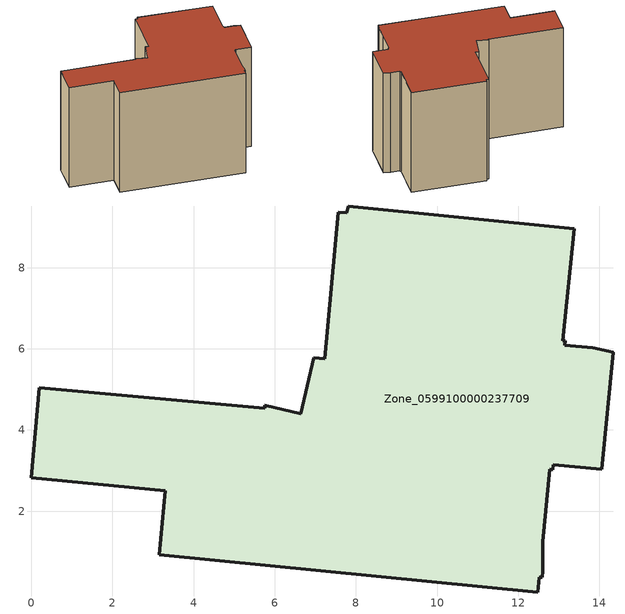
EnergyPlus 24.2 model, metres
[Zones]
Zone_0599100000237709
 floor ground (C_G): 13.15,6.09 13.83,6.03 14.34,5.91 14.06,3.03 12.86,3.14 12.85,3.02 12.78,3.04 12.6,1.25 12.61,0.52 12.6,0.38 12.51,0.37 12.48,0.01 3.16,0.92 3.31,2.5 0,2.82 0.2,5.04 5.75,4.53 5.76,4.61 6.64,4.4 6.96,5.78 7.23,5.75 7.56,9.37 7.77,9.36 7.81,9.52 13.38,8.96 13.1,6.2 13.16,6.2 z0
 wall outside (C_F): 0.2,5.04 0,2.82 3.31,2.5 3.16,0.92 12.48,0.01 12.51,0.37 12.6,0.38 12.61,0.52 12.6,1.25 12.78,3.04 12.85,3.02 12.86,3.14 14.06,3.03 14.34,5.91 13.83,6.03 13.15,6.09 13.16,6.2 13.1,6.2 13.38,8.96 7.81,9.52 7.77,9.36 7.56,9.37 7.23,5.75 6.96,5.78 6.64,4.4 5.76,4.61 5.75,4.53 0.2,5.04 z0:8.57
 roof outside (C_R): 5.76,4.61 5.75,4.53 0.2,5.04 0,2.82 3.31,2.5 3.16,0.92 12.48,0.01 12.51,0.37 12.6,0.38 12.61,0.52 12.6,1.25 12.78,3.04 12.85,3.02 12.86,3.14 14.06,3.03 14.34,5.91 13.83,6.03 13.15,6.09 13.16,6.2 13.1,6.2 13.38,8.96 7.81,9.52 7.77,9.36 7.56,9.37 7.23,5.75 6.96,5.78 6.64,4.4 z8.57
[BUILDING]
Pand.0599100000237709: North Axis=0; Terrain=City; Loads Convergence Tolerance Value=0.04; Temperature Convergence Tolerance Value=0.4; Solar Distribution=FullExterior; Maximum Number of Warmup Days=25; Minimum Number of Warmup Days=1
[Site:Location]
Rotterdam.The.Hague.AP_ZH_NLD Design_Conditions: Latitude=51.96; Longitude=4.45; Time Zone=1; Elevation=-4.5
[SITE:GROUNDTEMPERATURE:BUILDINGSURFACE]
18, 18, 18, 18, 18, 18, 18, 18, 18, 18, 18, 18
[MATERIAL] Thermal Absorptance=0.9; Solar Absorptance=0.7; Visible Absorptance=0.7
Name | Roughness | Thickness | Conductivity | Density | Specific Heat
G.TI.1975-1991 | MediumSmooth | 0.15 | 0.288461 | 540 | 1210
F.TI.1975-1991 | Rough | 0.3 | 0.230769 | 1920 | 840
R.TI.1975-1991 | MediumRough | 0.2 | 0.153846 | 1500 | 1000
[CONSTRUCTION]
C_G: G.TI.1975-1991
C_F: F.TI.1975-1991
C_R: R.TI.1975-1991
[ZONE]
Zone_0599100000237709: Type=1; Multiplier=1; Ceiling Height=Autocalculate; Volume=Autocalculate; Floor Area=autocalculate; Part of Total Floor Area=Yes
[ZONEINFILTRATION:DESIGNFLOWRATE]
Infil_Zone_0599100000237709: Zone or ZoneList or Space or SpaceList=Zone_0599100000237709; Schedule=AlwaysOn; Design Flow Rate Calculation Method=Flow/Area; Flow Rate per Floor Area=0.003; Constant Term Coefficient=1; Temperature Term Coefficient=0; Velocity Term Coefficient=0; Velocity Squared Term Coefficient=0
[HVACTEMPLATE:ZONE:IDEALLOADSAIRSYSTEM]
Zone_0599100000237709: Maximum Heating Supply Air Temperature=50; Minimum Cooling Supply Air Temperature=13; Maximum Heating Supply Air Humidity Ratio=0.0156; Minimum Cooling Supply Air Humidity Ratio=0.0077; Heating Limit=NoLimit; Cooling Limit=NoLimit; Dehumidification Control Type=ConstantSensibleHeatRatio; Cooling Sensible Heat Ratio=0.7; Dehumidification Setpoint=60; Humidification Control Type=None; Humidification Setpoint=30; Outdoor Air Method=None; Outdoor Air Flow Rate per Person=0.00944; Outdoor Air Flow Rate per Zone Floor Area=0; Outdoor Air Flow Rate per Zone=0; Demand Controlled Ventilation Type=None; Outdoor Air Economizer Type=NoEconomizer; Heat Recovery Type=None; Sensible Heat Recovery Effectiveness=0.7; Latent Heat Recovery Effectiveness=0.65
[ZONECONTROL:THERMOSTAT]
ThermostatControl_Zone_0599100000237709: Zone or ZoneList=Zone_0599100000237709; Control Type Schedule=DualSetpointControlType; Control 1=Thermostat_Zone_0599100000237709; Temperature Difference Between Cutout And Setpoint=0
[THERMOSTATSETPOINT:DUALSETPOINT]
Thermostat_Zone_0599100000237709: Heating Setpoint Temperature Schedule=HeatingSetpoint_Zone_0599100000237709; Cooling Setpoint Temperature Schedule=CoolingSetpoint_Zone_0599100000237709
[SCHEDULE:COMPACT]
HeatingSetpoint_Zone_0599100000237709: Through: 12/31, For: AllDays, Until: 24:00, 21
CoolingSetpoint_Zone_0599100000237709: Through: 12/31, For: AllDays, Until: 24:00, 24
DualSetpointControlType: Through: 12/31, For: AllDays, Until: 24:00, 4
AlwaysOn: Through: 12/31, For: AllDays, Until: 24:00, 1
